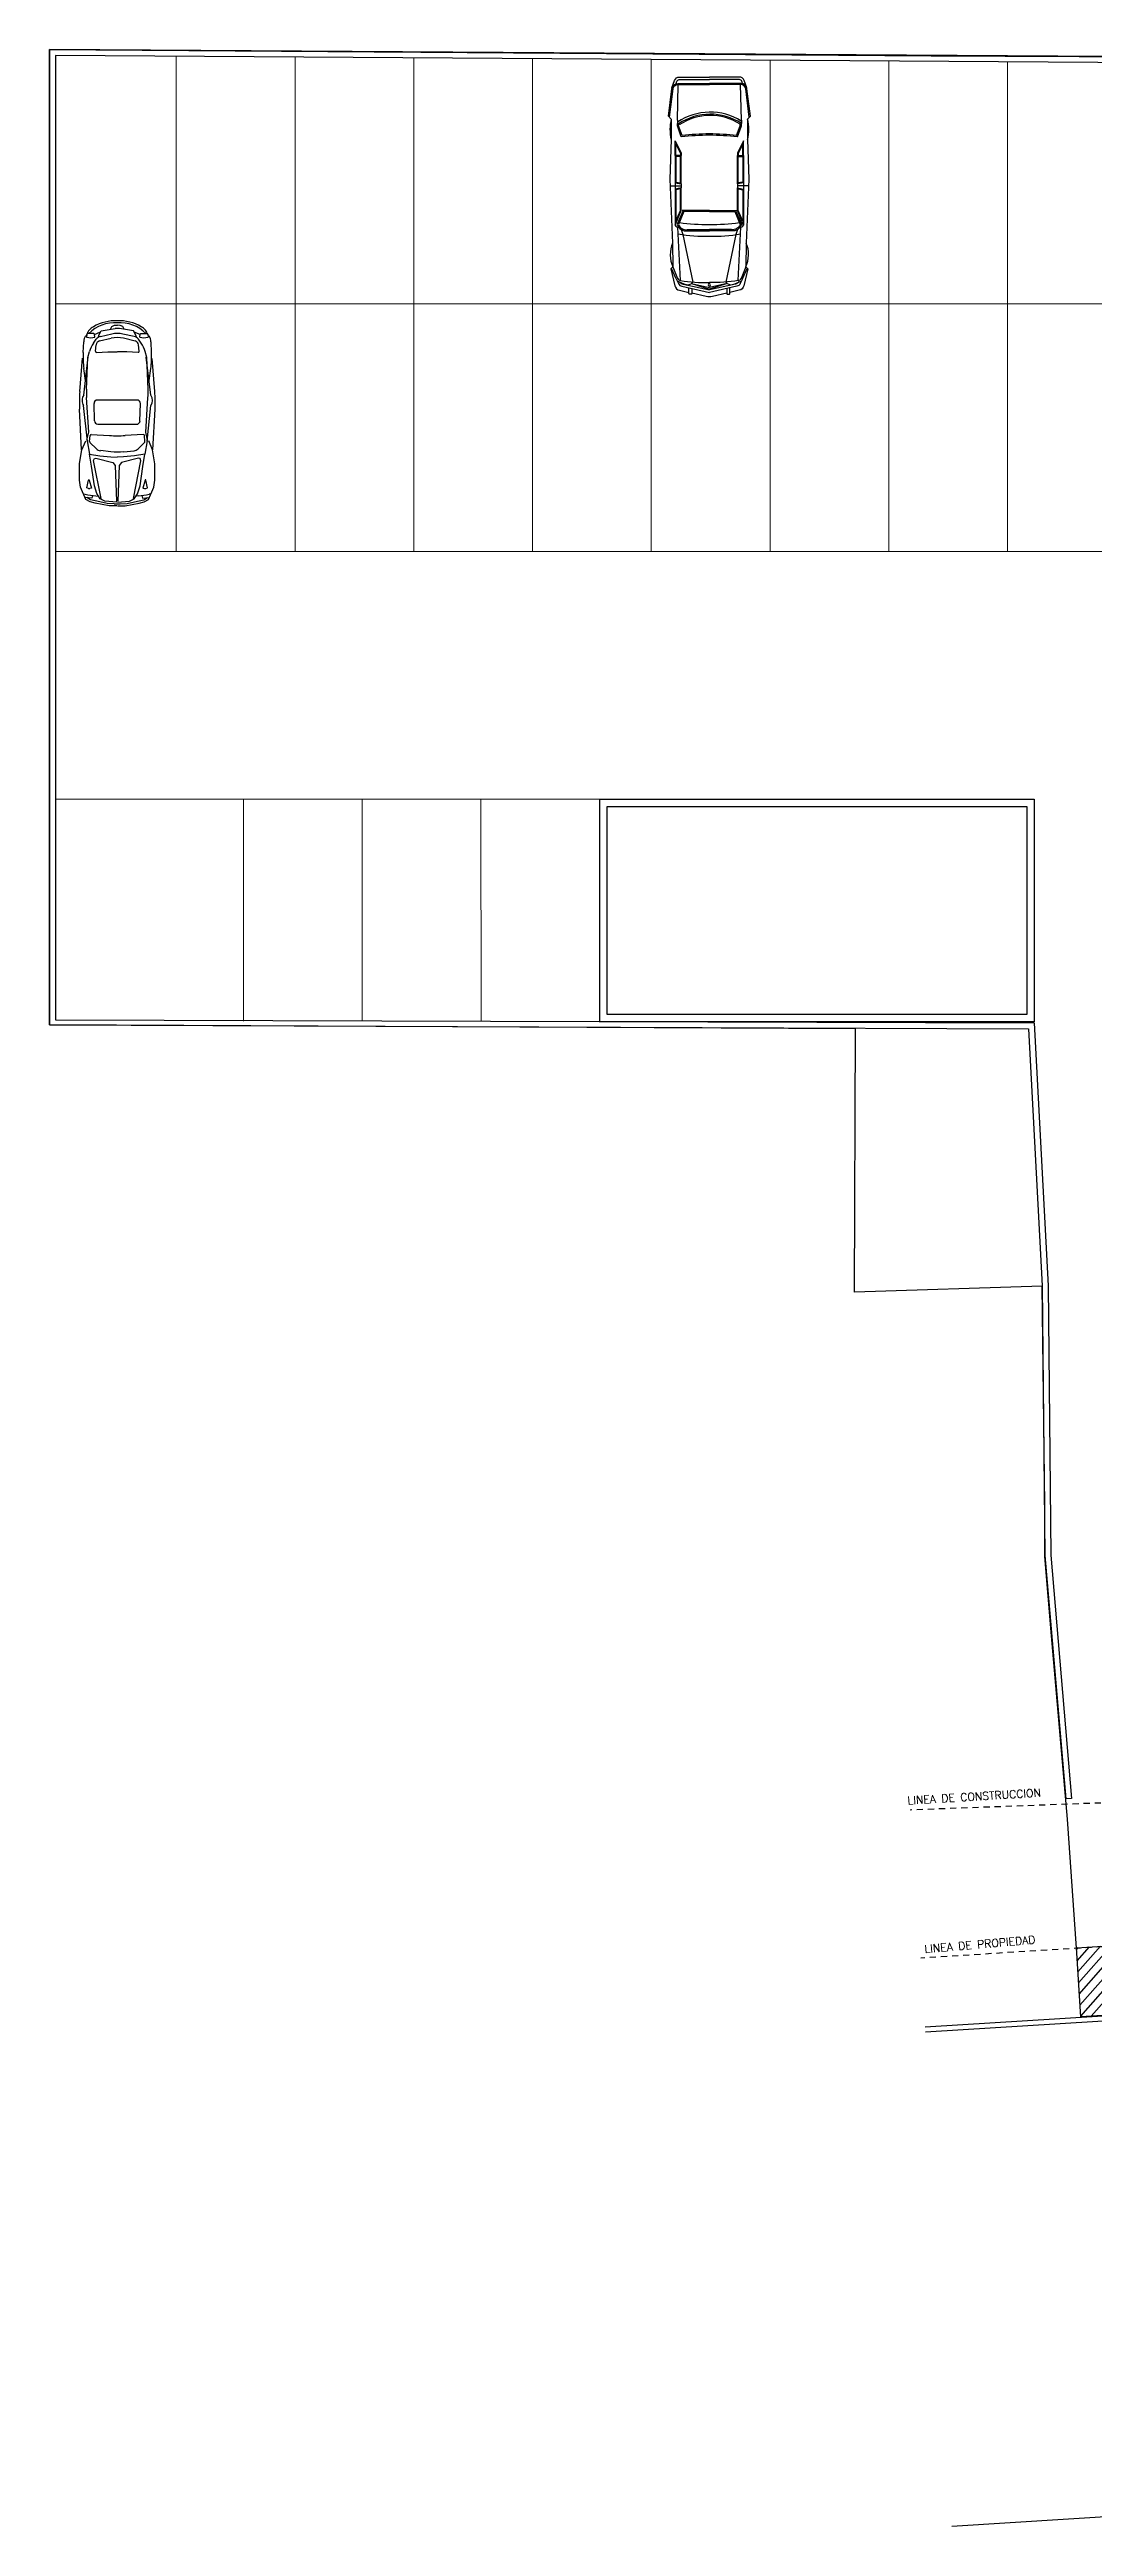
# Model space of a CAD drawing. Header units: millimetres. Extents: x 2056 to 4470, y 1400 to 3101.
# Drawn here: x 2206.8 to 2227.9, y 1501.1 to 1551.1 of the extents above; entities that cross this region are included whole.
import ezdxf

# ---------------------------------------------------------------- set-up
doc = ezdxf.new("R2010")
doc.units = ezdxf.units.MM
doc.linetypes.add('HIDDEN', pattern=[9.525, 6.35, -3.175])
doc.linetypes.add('HIDDEN2', pattern=[0.1875, 0.125, -0.0625])
for name, color, linetype in [('0-PROYECCION', 8, 'HIDDEN2'), ('A-252', 252, 'Continuous'), ('A-253', 253, 'Continuous'), ('A-ANNO-TEXT', 190, 'Continuous'), ('A-FLOR', 8, 'Continuous'), ('A-PLAN-2', 4, 'Continuous'), ('A-PLAN-3', 3, 'Continuous')]:
    doc.layers.add(name, color=color, linetype=linetype)
doc.layers.add('A-PL6', color=8, linetype='Continuous', lineweight=15)
doc.layers.add('A-WALL', color=16, linetype='Continuous', lineweight=30)
doc.styles.add('ROMANS', font='romans')

# ---------------------------------------------------------------- blocks, each defined once
blk = doc.blocks.new('lote')
at = {"layer": 'A-FLOR'}
h = blk.add_hatch(dxfattribs=at)
h.set_pattern_fill('ANSI31', color=256, scale=0.05, angle=89.95, style=0)
h.set_pattern_definition([(48.5453, (7.33889, 11.98949), (-0.11898, 0.105097), [])])
h.paths.add_polyline_path([(5.111, 10.444), (5.024, 11.842), (2.529, 11.687), (2.616, 10.29)])
at = {"layer": '0-PROYECCION'}
for points in [[(37.431, 15.842), (-0.829, 14.473)], [(37.644, 13.851), (-0.617, 11.481)]]:
    blk.add_lwpolyline(points, dxfattribs=at)
at = {"layer": 'A-252'}
blk.add_lwpolyline([(9.254, 12.098), (2.53, 11.676), (2.35, 14.285), (2.035, 17.986), (1.901, 19.589), (1.901, 20.637), (1.851, 25.055), (-1.943, 24.936), (-1.92, 30.252), (-18.208, 30.35), (-18.191, 50.048), (-0.375, 49.905), (7.108, 49.863)], dxfattribs=at)
at = {"layer": 'A-FLOR'}
for points in [[(7.519, 12.001), (7.606, 10.599), (2.616, 10.29), (2.529, 11.687), (7.519, 12.001)], [(7.635, 10.585), (-0.53, 10.084)], [(7.641, 10.485), (-0.524, 9.984)], [(38.261, 2.37), (0, 0)]]:
    blk.add_lwpolyline(points, dxfattribs=at)
at = {"layer": 'A-ANNO-TEXT', "style": 'ROMANS'}
for s, rotation, p in [('LINEA DE CONSTRUCCION', 3.3487, (-0.877, 14.585, -1.049)), ('LINEA DE PROPIEDAD', 4.8671, (-0.535, 11.584, -1.049))]:
    blk.add_text(s, height=0.16, rotation=rotation, dxfattribs=at).set_placement(p)
blk = doc.blocks.new('KXCARRO1', base_point=(6.356, 3.299))
for p, q in [((2.797, 4.127), (2.856, 4.069)), ((4.206, 4.09), (4.206, 3.866)), ((5.842, 4.037), (5.883, 4.078)), ((6.08, 3.969), (5.871, 4.066)), ((2.877, 3.945), (2.159, 3.929)), ((2.877, 3.945), (2.945, 3.945)), ((2.995, 3.945), (2.945, 3.945)), ((2.991, 3.92), (2.959, 3.92)), ((3.185, 3.849), (2.991, 3.92)), ((3.211, 3.866), (2.995, 3.945)), ((4.142, 3.99), (4.269, 3.99)), ((4.164, 3.866), (4.247, 3.866)), ((6.114, 3.883), (5.041, 3.937)), ((5.089, 3.868), (5.187, 3.837)), ((5.187, 3.837), (6.148, 3.63)), ((6.175, 3.657), (6.254, 3.299)), ((6.175, 3.657), (6.291, 3.299)), ((6.2, 3.718), (6.213, 3.721)), ((6.394, 3.712), (6.394, 3.712)), ((6.175, 2.941), (6.291, 3.299)), ((6.175, 2.941), (6.254, 3.299)), ((2.877, 2.653), (2.159, 2.669)), ((2.797, 2.47), (2.856, 2.529)), ((2.877, 2.653), (2.945, 2.653)), ((2.995, 2.653), (2.945, 2.653)), ((2.991, 2.678), (2.953, 2.678)), ((3.185, 2.749), (2.991, 2.678)), ((3.211, 2.732), (2.995, 2.653)), ((4.142, 2.608), (4.269, 2.608)), ((4.164, 2.732), (4.247, 2.732)), ((4.206, 2.508), (4.206, 2.732)), ((6.114, 2.715), (5.041, 2.661)), ((5.089, 2.73), (5.187, 2.76)), ((5.187, 2.76), (6.148, 2.967)), ((5.842, 2.561), (5.883, 2.52)), ((6.08, 2.628), (5.871, 2.532)), ((6.2, 2.879), (6.213, 2.877)), ((6.394, 2.886), (6.394, 2.886))]:
    blk.add_line(p, q)
for points in [[(2.227, 4.055), (2.073, 4.001, 0.317335), (2.007, 3.907), (2.007, 3.299)], [(2.797, 4.127), (2.243, 4.058, 0.378242), (2.134, 3.935), (2.134, 3.299)], [(2.819, 4.105), (2.246, 4.034, 0.378242), (2.159, 3.935), (2.159, 3.299)], [(5.842, 4.037), (6.075, 3.94, -0.063595)], [(5.883, 4.078), (6.221, 3.996, -0.287482), (6.314, 3.902), (6.356, 3.712)], [(2.139, 3.971), (2.09, 3.954, 0.317335), (2.057, 3.907), (2.057, 3.299)], [(4.699, 3.299), (4.699, 3.828), (4.981, 3.947, -0.392296), (5.113, 3.744), (5.113, 3.299)], [(4.724, 3.299), (4.724, 3.812), (4.983, 3.921, -0.381089), (5.088, 3.746), (5.088, 3.299)], [(6.08, 3.969), (6.178, 3.924, -0.234393), (6.233, 3.855), (6.356, 3.299)], [(6.114, 3.883, -0.059033), (6.153, 3.299)], [(6.145, 3.903), (6.172, 3.867, -0.104238), (6.189, 3.83), (6.305, 3.299)], [(6.278, 3.654), (6.377, 3.654, 0.414214), (6.394, 3.67), (6.394, 3.695, 0.414214), (6.377, 3.712), (6.265, 3.712)], [(6.368, 2.944), (6.432, 3.235, 0.108465), (6.432, 3.363), (6.368, 3.654)], [(2.227, 2.543), (2.073, 2.597, -0.317335), (2.007, 2.691), (2.007, 3.299)], [(2.139, 2.626), (2.09, 2.644, -0.317335), (2.057, 2.691), (2.057, 3.299)], [(2.797, 2.47), (2.243, 2.54, -0.378242), (2.134, 2.663), (2.134, 3.299)], [(2.819, 2.493), (2.246, 2.564, -0.378242), (2.159, 2.663), (2.159, 3.299)], [(4.699, 3.299), (4.699, 2.77), (4.981, 2.651, 0.392296), (5.113, 2.854), (5.113, 3.299)], [(4.724, 3.299), (4.724, 2.786), (4.983, 2.677, 0.381089), (5.088, 2.852), (5.088, 3.299)], [(6.08, 2.628), (6.178, 2.674, 0.234393), (6.233, 2.743), (6.356, 3.299)], [(6.114, 2.715, 0.059033), (6.153, 3.299)], [(6.145, 2.694), (6.172, 2.731, 0.104238), (6.189, 2.768), (6.305, 3.299)], [(5.842, 2.561), (6.075, 2.658, 0.063595)], [(5.883, 2.52), (6.221, 2.601, 0.287482), (6.314, 2.696), (6.356, 2.886)], [(6.278, 2.944), (6.377, 2.944, -0.414214), (6.394, 2.927), (6.394, 2.903, -0.414214), (6.377, 2.886), (6.265, 2.886)]]:
    blk.add_lwpolyline(points, format="xyb")
for points in [[(2.856, 4.069), (3.27, 4.07), (4.072, 4.095), (5.359, 4.045), (5.842, 4.037)], [(3.593, 3.99), (3.294, 3.99), (3.543, 3.866), (3.593, 3.866)], [(3.593, 3.973), (3.364, 3.973), (3.547, 3.882), (3.593, 3.882)], [(4.705, 3.299), (4.705, 3.85)], [(4.705, 3.299), (4.705, 2.748)], [(2.856, 2.529), (3.27, 2.528), (4.072, 2.502), (5.359, 2.553), (5.842, 2.561)], [(3.593, 2.608), (3.294, 2.608), (3.543, 2.732), (3.593, 2.732)], [(3.593, 2.624), (3.364, 2.624), (3.547, 2.715), (3.593, 2.715)]]:
    blk.add_lwpolyline(points)
for points in [[(4.164, 3.866), (3.593, 3.866), (3.593, 3.99), (4.142, 3.99)], [(4.144, 3.882), (3.61, 3.882), (3.61, 3.973), (4.128, 3.973)], [(4.703, 3.866), (4.247, 3.866), (4.269, 3.99), (4.998, 3.99)], [(4.699, 3.882), (4.267, 3.882), (4.283, 3.973), (4.916, 3.973)], [(4.164, 2.732), (3.593, 2.732), (3.593, 2.608), (4.142, 2.608)], [(4.144, 2.715), (3.61, 2.715), (3.61, 2.624), (4.128, 2.624)], [(4.703, 2.732), (4.247, 2.732), (4.269, 2.608), (4.998, 2.608)], [(4.699, 2.715), (4.267, 2.715), (4.283, 2.624), (4.916, 2.624)]]:
    blk.add_lwpolyline(points, close=True)
for centre, radius, start, end in [((3.064, 3.253), 0.842, 75.8718, 104.363), ((5.59, 3.473), 0.617, 65.9486, 111.9742), ((3.896, 3.317), 1.181, 147.8946, 214.1387), ((3.896, 3.317), 1.14, 146.5783, 214.1387), ((3.896, 3.317), 1.115, 147.2631, 214.1387), ((11.617, 3.118), 8.464, 175.0424, 178.7684), ((11.617, 3.118), 8.439, 174.9133, 178.7684), ((-0.187, 3.268), 5.173, 0.339, 7.0756), ((4.95, 3.908), 0.0953, 5.0244, 59.3736), ((2.735, 3.429), 2.486, 357.0002, 11.5554), ((6.046, 3.878), 0.0681, 3.9426, 69.9626), ((5.506, 3.587), 0.714, 14.4129, 30.7056), ((6.075, 3.733), 0.126, 305.2578, 14.4129), ((11.617, 3.48), 8.464, 181.2316, 184.9576), ((11.617, 3.48), 8.439, 181.2316, 185.0867), ((-0.187, 3.33), 5.173, 352.9244, 359.661), ((2.735, 3.169), 2.486, 348.4446, 2.9998), ((6.204, 3.299), 0.0245, 0, 180), ((6.204, 3.299), 0.0245, 180, 0), ((3.064, 3.344), 0.842, 255.637, 284.1282), ((4.95, 2.69), 0.0953, 300.6264, 354.9756), ((5.59, 3.125), 0.617, 248.0258, 294.0514), ((6.046, 2.72), 0.0681, 290.0374, 356.0574), ((5.506, 3.011), 0.714, 329.2944, 345.5871), ((6.075, 2.865), 0.126, 345.5871, 54.7422)]:
    blk.add_arc(centre, radius, start, end)
blk = doc.blocks.new('MERCEDES3')
blk.add_blockref('KXCARRO1', (2.25, -0.017))
blk = doc.blocks.new('VOSWAGEN')
for p, q in [((0.089, 0.354), (0.131, 0.538)), ((0.131, 0.538), (0.177, 0.616)), ((0.167, 0.511), (0.177, 0.64)), ((0.217, 0.499), (0.167, 0.511)), ((0.25, 0.674), (0.243, 0.647)), ((0.368, 0.522), (0.36, 0.556)), ((0.362, 0.581), (0.373, 0.612)), ((0.531, 0.565), (0.368, 0.522)), ((0.373, 0.612), (0.53, 0.578)), ((1.324, 0.606), (1.051, 0.56)), ((1.144, 0.722), (1.963, 0.763)), ((1.162, 0.422), (1.291, 0.552)), ((1.309, 0.558), (1.431, 0.549)), ((1.318, 0.603), (2.035, 0.679)), ((1.335, 0.614), (1.498, 0.576)), ((1.452, 0.525), (1.43, 0.157)), ((1.498, 0.576), (2.195, 0.619)), ((2.245, 0.678), (3.016, 0.585)), ((2.319, 0.757), (2.989, 0.701)), ((2.367, 0.621), (3.006, 0.592)), ((2.54, 0.64), (2.784, 0.676)), ((3.006, 0.592), (3.125, 0.56)), ((3.106, 0.69), (3.322, 0.678)), ((3.479, 0.615), (3.416, 0.619)), ((3.442, 0.625), (3.471, 0.613)), ((3.489, 0.472), (3.49, 0.604)), ((3.493, 0.603), (3.52, 0.592)), ((0.05, 0.061), (0.058, 0.202)), ((0.058, 0.202), (0.089, 0.354)), ((0.211, 0.433), (0.208, 0.389)), ((1.103, 0.129), (1.124, 0.34)), ((1.658, 0.392), (1.658, -0.392)), ((1.724, 0.459), (2.077, 0.47)), ((2.146, -0.403), (2.147, 0.402)), ((3.11, 0.417), (3.122, 0.19)), ((3.122, 0.19), (3.121, 0)), ((3.135, 0.441), (3.263, 0.426)), ((3.297, 0.48), (3.378, 0.424)), ((3.34, 0.357), (3.395, 0.121)), ((3.417, 0.382), (3.46, 0.374)), ((3.419, 0.45), (3.48, 0.461)), ((3.433, 0.34), (3.481, 0.108)), ((3.46, 0.374), (3.544, 0.323)), ((3.471, 0.46), (3.521, 0.337)), ((3.544, 0.323), (3.59, 0.042)), ((3.576, 0.136), (3.634, 0.112)), ((3.634, 0.112), (3.656, 0.056)), ((3.656, 0.056), (3.659, -0.002)), ((0.05, -0.058), (0.058, -0.199)), ((0.058, -0.199), (0.089, -0.351)), ((0.089, -0.351), (0.13, -0.535)), ((0.216, -0.497), (0.166, -0.508)), ((0.21, -0.431), (0.207, -0.387)), ((1.103, -0.128), (1.123, -0.339)), ((1.162, -0.421), (1.29, -0.551)), ((1.451, -0.525), (1.43, -0.157)), ((1.723, -0.459), (2.076, -0.47)), ((3.109, -0.42), (3.121, -0.193)), ((3.121, -0.193), (3.121, -0.003)), ((3.134, -0.444), (3.262, -0.429)), ((3.296, -0.484), (3.377, -0.427)), ((3.339, -0.36), (3.394, -0.124)), ((3.416, -0.386), (3.459, -0.378)), ((3.418, -0.454), (3.479, -0.464)), ((3.432, -0.344), (3.48, -0.112)), ((3.459, -0.378), (3.544, -0.326)), ((3.471, -0.464), (3.52, -0.34)), ((3.488, -0.475), (3.488, -0.607)), ((3.544, -0.326), (3.59, -0.046)), ((3.575, -0.14), (3.634, -0.116)), ((3.634, -0.116), (3.655, -0.06)), ((3.655, -0.06), (3.659, -0.002)), ((0.13, -0.535), (0.176, -0.613)), ((0.166, -0.508), (0.176, -0.637)), ((0.248, -0.672), (0.242, -0.645)), ((0.367, -0.52), (0.359, -0.554)), ((0.361, -0.579), (0.372, -0.61)), ((0.53, -0.563), (0.367, -0.52)), ((0.372, -0.61), (0.529, -0.576)), ((1.323, -0.606), (1.05, -0.559)), ((1.143, -0.721), (1.961, -0.763)), ((1.308, -0.558), (1.43, -0.549)), ((1.317, -0.602), (2.033, -0.68)), ((1.334, -0.613), (1.497, -0.576)), ((1.497, -0.576), (2.193, -0.62)), ((2.244, -0.679), (3.015, -0.587)), ((2.318, -0.758), (2.987, -0.704)), ((2.365, -0.622), (3.005, -0.595)), ((2.538, -0.642), (2.783, -0.678)), ((3.005, -0.595), (3.124, -0.563)), ((3.104, -0.693), (3.321, -0.682)), ((3.478, -0.618), (3.414, -0.623)), ((3.441, -0.629), (3.47, -0.617)), ((3.492, -0.607), (3.519, -0.596))]:
    blk.add_line(p, q)
for points in [[(0.007, 0.01), (0.012, 0.163), (0.064, 0.448), (0.09, 0.546), (0.136, 0.636), (0.388, 0.741), (0.528, 0.76), (0.862, 0.76), (1.139, 0.716), (1.325, 0.638)], [(0.081, 0.007), (0.106, 0.248), (0.153, 0.346), (0.256, 0.412), (0.413, 0.463), (0.808, 0.519), (1.051, 0.56), (1.017, 0.35), (1, 0.13), (0.992, 0.001)], [(0.081, -0.004), (0.105, -0.246), (0.153, -0.344), (0.255, -0.41), (0.412, -0.461), (0.807, -0.517), (1.05, -0.559), (1.017, -0.349), (1, -0.129), (0.992, 0.001)], [(0.157, 0.328), (0.922, 0.477), (0.964, 0.461), (0.972, 0.43), (0.888, 0.09), (0.827, 0.04), (0.103, 0.015)], [(0.007, -0.008), (0.011, -0.16), (0.063, -0.445), (0.089, -0.543), (0.135, -0.633), (0.387, -0.739), (0.526, -0.758), (0.86, -0.758), (1.138, -0.715), (1.323, -0.637)], [(0.156, -0.326), (0.921, -0.476), (0.964, -0.46), (0.971, -0.429), (0.888, -0.088), (0.827, -0.038), (0.103, -0.012)]]:
    blk.add_lwpolyline(points)
for centre, radius, start, end in [((1.561, 0.338), 1.353, 166.8036, 175.9681), ((0.404, 0.566), 0.0451, 159.8658, 192.4254), ((0.529, 0.572), 0.00677, 284.847, 77.9995), ((1.307, 0.536), 0.0226, 85.6021, 135.1917), ((1.429, 0.527), 0.0226, 356.6126, 85.6021), ((2.097, -1.941), 2.707, 85.2823, 92.8322), ((2.139, 0.529), 0.183, 54.5362, 124.664), ((2.294, -1.002), 1.624, 87.4362, 93.5107), ((3.017, -0.932), 1.624, 86.8868, 98.2546), ((2.986, 0.037), 0.541, 54.9571, 75.1421), ((3.309, 0.426), 0.253, 57.217, 87.0694), ((3.729, 0.541), 0.323, 165.9831, 196.2405), ((3.478, 0.604), 0.0113, 359.887, 86.2175), ((2.955, 0.049), 0.753, 356.1321, 44.4065), ((3.467, 0.468), 0.135, 46.2707, 67.0884), ((3.293, 0.286), 0.387, 30.3447, 46.2707), ((1.131, 0), 1.083, 176.7812, 183.1058), ((2.451, -0.001), 1.353, 174.5084, 185.3786), ((1.258, 0.327), 0.135, 135.1917, 174.5084), ((4.132, -0.002), 2.707, 176.6126, 183.2744), ((1.726, 0.391), 0.0677, 91.7071, 179.8859), ((2.079, 0.402), 0.0677, 359.8115, 91.7071), ((3.132, 0.419), 0.0226, 83.263, 183.0021), ((3.252, 0.336), 0.0902, 13.0097, 83.263), ((3.3, 0.313), 0.135, 11.6564, 54.9571), ((2.867, -0.001), 0.541, 346.8774, 13.0097), ((3.478, 0.472), 0.0113, 279.4947, 359.887), ((2.95, -0.001), 0.541, 348.2306, 11.6564), ((3.323, -0.002), 0.271, 350.6117, 9.2754), ((2.852, -0.03), 0.898, 329.5423, 1.9306), ((2.852, 0.027), 0.898, 357.9565, 30.3447), ((1.56, -0.338), 1.353, 183.9189, 193.0834), ((1.258, -0.326), 0.135, 185.3786, 224.6954), ((1.725, -0.392), 0.0677, 180.0011, 268.1799), ((2.079, -0.403), 0.0677, 268.1799, 0.0755), ((3.132, -0.422), 0.0226, 176.885, 276.624), ((2.986, -0.04), 0.541, 284.7449, 304.93), ((3.252, -0.34), 0.0902, 276.624, 346.8774), ((3.3, -0.316), 0.135, 304.93, 348.2306), ((3.728, -0.545), 0.323, 163.6465, 193.9039), ((3.477, -0.475), 0.0113, 0, 80.3923), ((2.955, -0.051), 0.753, 315.4805, 3.7549), ((3.293, -0.289), 0.387, 313.6164, 329.5423), ((0.403, -0.563), 0.0451, 167.4616, 200.0213), ((0.528, -0.57), 0.00677, 281.8875, 75.04), ((1.306, -0.535), 0.0226, 224.6954, 274.2849), ((1.428, -0.526), 0.0226, 274.2849, 3.2744), ((2.1, 1.94), 2.707, 267.0548, 274.6048), ((2.138, -0.53), 0.183, 235.2231, 305.3508), ((2.296, 1), 1.624, 266.3763, 272.4509), ((3.019, 0.929), 1.624, 261.6324, 273.0002), ((3.309, -0.429), 0.253, 272.8176, 302.6701), ((3.477, -0.607), 0.0113, 273.6696, 0), ((3.466, -0.471), 0.135, 292.7986, 313.6164)]:
    blk.add_arc(centre, radius, start, end)

msp = doc.modelspace()

# ---------------------------------------------------------------- linework, layer by layer
at = {"layer": 'A-PL6'}
for points, elevation in [([(2209.387, 1550.958), (2209.387, 1540.957)], 0), ([(2211.787, 1550.942), (2211.787, 1540.957)], 0), ([(2214.187, 1550.926), (2214.187, 1540.957)], 0), ([(2216.587, 1550.91), (2216.587, 1540.957)], 0), ([(2218.987, 1550.895), (2218.987, 1540.957)], 0), ([(2221.387, 1550.879), (2221.387, 1540.957)], 0), ([(2223.787, 1550.863), (2223.787, 1540.957)], 0), ([(2226.187, 1550.847), (2226.187, 1540.957)], 0), ([(2206.945, 1545.957), (2228.587, 1545.957)], -0.229), ([(2206.945, 1540.957), (2228.587, 1540.957)], -0.229), ([(2206.945, 1535.95), (2217.945, 1535.954)], -0.458), ([(2210.747, 1531.469), (2210.745, 1535.953)], -0.229), ([(2213.147, 1531.477), (2213.145, 1535.953)], -0.229), ([(2215.547, 1531.478), (2215.545, 1535.954)], -0.229), ([(2217.947, 1531.469), (2217.945, 1535.953)], -0.229)]:
    msp.add_lwpolyline(points, dxfattribs=dict(at, elevation=elevation))
at = {"layer": 'A-PLAN-3', "elevation": -0.229}
for points in [[(2217.945, 1535.954), (2226.725, 1535.955), (2226.725, 1531.453), (2217.945, 1531.452)], [(2218.095, 1535.804), (2226.575, 1535.805), (2226.575, 1531.603), (2218.095, 1531.602)]]:
    msp.add_lwpolyline(points, close=True, dxfattribs=at)
at = {"layer": 'A-WALL', "elevation": -0.229}
for points in [[(2230.26, 1550.941), (2206.825, 1551.094), (2206.827, 1531.396), (2226.609, 1531.313), (2226.889, 1526.119), (2226.942, 1520.674), (2227.362, 1515.758)], [(2230.019, 1550.822), (2206.945, 1550.974), (2206.945, 1531.493)], [(2206.945, 1531.493), (2226.728, 1531.436), (2227.009, 1526.12), (2227.062, 1520.679), (2227.481, 1515.768)], [(2227.481, 1515.768), (2227.362, 1515.758)]]:
    msp.add_lwpolyline(points, dxfattribs=at)

# ---------------------------------------------------------------- block references
at = {"layer": 'A-253', "rotation": 0.05004741709467889}
msp.add_blockref('lote', (2225.059, 1501.062), dxfattribs=at)
at = {"layer": 'A-PLAN-2', "linetype": 'HIDDEN', "ltscale": 0.01}
for name, p, rotation in [('MERCEDES3', (2220.178, 1548.439), 270), ('VOSWAGEN', (2208.194, 1541.868), 90)]:
    msp.add_blockref(name, p, dxfattribs=dict(at, rotation=rotation))

doc.saveas('drawing.dxf')
